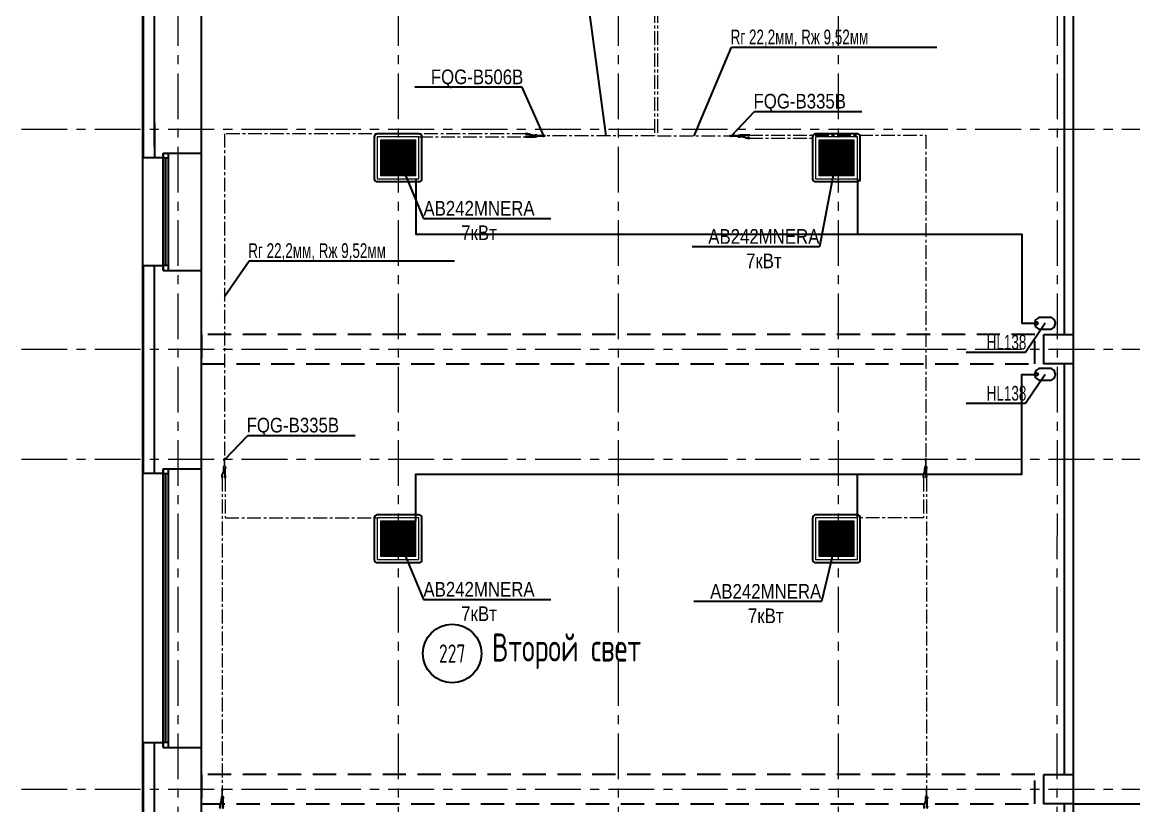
# Model space of a CAD drawing. Header units: millimetres. Extents: x -65527 to 8894748, y -37603 to 223697.
# Drawn here: x -49186 to -34037, y 89531 to 100216 of the extents above; entities that cross this region are included whole.
import ezdxf
from ezdxf import colors
from ezdxf.entities.mleader import LeaderData, LeaderLine
from ezdxf.math import Vec2, Vec3

# ---------------------------------------------------------------- set-up
doc = ezdxf.new("R2010")
doc.units = ezdxf.units.MM
doc.header["$LTSCALE"] = 10
doc.linetypes.add('CENTER', pattern=[2, 1.25, -0.25, 0.25, -0.25])
doc.linetypes.add('HIDDEN', pattern=[9.525, 6.35, -3.175])
for name, color, linetype in [('АР_новое окно', 160, 'Continuous'), ('Архитектура', 251, 'Continuous'), ('М_1_фанкойлы', 150, 'Continuous'), ('М_ОВ-ВК', 90, 'Continuous'), ('М_ОВ-вспомогательный', 141, 'Continuous'), ('Экспликация', 251, 'Continuous')]:
    doc.layers.add(name, color=color, linetype=linetype)
for name, color, linetype, lineweight in [('АР_Оси', 142, 'Continuous', 9), ('М_ЗАМЕТКИ', 1, 'Continuous', 13), ('М_фреонопроводы', 10, 'CENTER', 18)]:
    doc.layers.add(name, color=color, linetype=linetype, lineweight=lineweight)
doc.layers.add('М_3_фреонопроводы', color=210, linetype='CENTER', lineweight=13, transparency=0.6)
doc.styles.add('ICOCPEUR', font='isocpeur.ttf')
doc.styles.add('ISOCPEUR', font='isocpeur.ttf', dxfattribs={"width": 0.7})
doc.styles.get("Standard").update_dxf_attribs({"font": 'ARIALN.TTF'})
doc.styles.add('ГОСТ 2.304', font='isocpeur.ttf', dxfattribs={"width": 0.7})

# ---------------------------------------------------------------- blocks, each defined once
blk = doc.blocks.new('*U43')
at = {"layer": 'АР_новое окно', "lineweight": 20}
for p, q in [((0, 3800), (-70, 3800)), ((0, 0), (-70, 0))]:
    blk.add_line(p, q, dxfattribs=at)
at = {"layer": 'АР_новое окно'}
for p, q in [((-70, 3800), (-70, 0)), ((-70, 0), (-70, 3800)), ((0, 3800), (0, 0)), ((0, 3730), (-70, 3730)), ((-35, 3730), (-35, 70)), ((0, 70), (-70, 70))]:
    blk.add_line(p, q, dxfattribs=at)
blk = doc.blocks.new('*U113')
at = {"layer": 'АР_новое окно', "lineweight": 20}
for p, q in [((0, 1600), (-70, 1600)), ((0, 0), (-70, 0))]:
    blk.add_line(p, q, dxfattribs=at)
at = {"layer": 'АР_новое окно'}
for p, q in [((-70, 1600), (-70, 0)), ((-70, 0), (-70, 1600)), ((0, 1530), (-70, 1530)), ((-35, 1530), (-35, 70)), ((0, 1600), (0, 0)), ((0, 70), (-70, 70))]:
    blk.add_line(p, q, dxfattribs=at)
blk = doc.blocks.new('_DOTSMALL')
at = {"color": 0, "linetype": 'ByBlock', "const_width": 0.5}
blk.add_lwpolyline([(-0.0625, 0, 1), (0.0625, 0, 1)], format="xyb", close=True, dxfattribs=at)
blk = doc.blocks.new('A$C6c2f87d8')
at = {"layer": 'М_1_фанкойлы', "linetype": 'ByBlock', "lineweight": 9}
h = blk.add_hatch(dxfattribs=at)
h.set_pattern_fill('GRATE', color=251, scale=20)
h.set_pattern_definition([(0, (-70464.215, 115561.44), (0, 15.875), []), (90, (-70464.215, 115561.44), (-63.5, 4e-15), [])])
h.paths.add_polyline_path([(-240, -240), (240, -240), (240, 240), (-240, 240)])
at = {"layer": 'М_1_фанкойлы', "linetype": 'ByBlock'}
blk.add_lwpolyline([(285, 325), (-285, 325, 0.414214), (-325, 285), (-325, -285, 0.414214), (-285, -325), (285, -325, 0.414214), (325, -285), (325, 285, 0.414214)], format="xyb", close=True, dxfattribs=at)
at = {"layer": 'М_1_фанкойлы', "color": 251, "linetype": 'ByBlock', "lineweight": 9}
for points in [[(285, 285), (-285, 285), (-285, -285), (285, -285)], [(240, 240), (-240, 240), (-240, -240), (240, -240)]]:
    blk.add_lwpolyline(points, close=True, dxfattribs=at)
blk = doc.blocks.new('A$C9c2b1eba')
at = {"layer": 'М_3_фреонопроводы', "color": 20, "linetype": 'ByBlock'}
for points in [[(0, 5), (9, 5)], [(0, 5), (9, 5)], [(9, -5), (0, -5), (0, 5), (9, 5)], [(9, 5), (12, 7), (12, 7), (18, 7)], [(9, -5), (9, 5)], [(12, 7), (12, -7)], [(27, 5), (24, 7), (24, 7), (18, 7)], [(24, 7), (24, -7)], [(27, 5), (135, 5), (135, -8)], [(27, 5), (135, 5), (135, -5), (27, -5)], [(27, 5), (27, -5)], [(164, -3), (154, 7), (135, 7), (135, -8)], [(135, 5), (135, 5)], [(0, -5), (9, -5)], [(9, -45), (0, -45), (0, -35), (9, -35)], [(9, -5), (12, -7), (12, -7), (18, -7)], [(9, -35), (12, -33), (12, -33), (18, -33)], [(9, -45), (9, -35)], [(9, -45), (12, -47), (12, -47), (18, -47)], [(12, -33), (12, -47)], [(27, -5), (24, -7), (24, -7), (18, -7)], [(27, -35), (24, -33), (24, -33), (18, -33)], [(27, -45), (24, -47), (24, -47), (18, -47)], [(24, -33), (24, -47)], [(27, -5), (135, -5)], [(27, -35), (44, -35), (99, -15), (135, -15)], [(27, -45), (46, -45), (101, -25), (135, -25)], [(27, -35), (27, -45)], [(135, -8), (145, -8)], [(135, -12), (135, -25), (135, -25)], [(135, -12), (145, -12)], [(164, -17), (154, -27), (135, -27), (135, -12)], [(164, -17), (170, -17), (170, -3), (164, -3), (164, -17)], [(242, -15), (170, -15), (170, -5), (242, -5)], [(242, -5), (245, -3), (245, -3), (251, -3)], [(242, -15), (242, -5)], [(242, -15), (245, -17), (245, -17), (251, -17)], [(245, -3), (245, -17)], [(259, -5), (257, -3), (257, -3), (251, -3)], [(259, -15), (257, -17), (257, -17), (251, -17)], [(257, -3), (257, -17)], [(259, -5), (270, -5), (270, -15), (259, -15)], [(259, -5), (259, -15)]]:
    blk.add_lwpolyline(points, dxfattribs=at)
for start, end in [(0, 90), (270, 0)]:
    blk.add_arc((145, -10), 2, start, end, dxfattribs=at)
blk = doc.blocks.new('_None')

msp = doc.modelspace()

# ---------------------------------------------------------------- linework, layer by layer
at = {"layer": 'АР_Оси', "linetype": 'CENTER', "ltscale": 50}
for p, q in [((-47063.4, 129518), (-47063.4, 73785.7)), ((-44063.4, 129518), (-44063.4, 73785.7)), ((-41063.4, 129518), (-41063.4, 73785.7)), ((-38063.4, 129518), (-38063.4, 73785.7)), ((-35063.4, 129518), (-35093.4, 73785.7)), ((-59197.1, 98755.6), (23981.3, 98755.6)), ((-59197.1, 95755.6), (23981.3, 95755.6)), ((-59197.1, 94255.6), (23981.3, 94255.6)), ((-59197.1, 89755.6), (23981.3, 89755.6))]:
    msp.add_line(p, q, dxfattribs=at)
at = {"layer": 'Архитектура', "lineweight": 25, "transparency": 33554684}
for p, q in [((-46743.5, 98430.3), (-46743.5, 102005.6)), ((-47383.5, 98525.6), (-47383.5, 101495.6)), ((-47543.5, 77040.6), (-47543.5, 101335.6)), ((-47533.5, 98365.3), (-47533.5, 101345.6)), ((-47383.5, 98839.6), (-47383.5, 98365.3)), ((-47264.6, 98365.3), (-47383.6, 98365.3)), ((-47264.6, 98430.3), (-46743.5, 98430.3)), ((-47264.6, 98365.3), (-47264.6, 98430.3)), ((-47264.6, 96830.3), (-47264.6, 98430.3)), ((-46743.5, 96830.3), (-46743.5, 98430.3)), ((-47533.5, 94060.6), (-47533.5, 96895.3)), ((-47264.6, 96895.3), (-47383.6, 96895.3)), ((-47383.5, 94060.6), (-47383.5, 96895.3)), ((-47264.6, 96830.3), (-47264.6, 96895.3)), ((-47264.6, 96830.3), (-46743.6, 96830.3)), ((-46743.6, 94125.6), (-46743.6, 96830.3)), ((-47264.6, 94125.6), (-46743.5, 94125.6)), ((-47264.6, 94125.6), (-46743.5, 94125.6)), ((-47264.6, 94125.6), (-46743.5, 94125.6)), ((-47264.6, 94060.6), (-47264.6, 94125.6)), ((-47264.6, 90325.6), (-47264.6, 94125.6)), ((-46743.5, 90325.6), (-46743.5, 94125.6)), ((-47264.6, 94060.6), (-47383.5, 94060.6)), ((-47533.5, 88590.6), (-47533.5, 90390.6)), ((-47383.5, 88590.6), (-47383.5, 90390.6)), ((-47264.6, 90390.6), (-47383.5, 90390.6)), ((-47264.6, 90325.6), (-47264.6, 90390.6)), ((-47264.6, 90325.6), (-46743.5, 90325.6)), ((-46743.5, 88655.6), (-46743.5, 90325.6))]:
    msp.add_line(p, q, dxfattribs=at)
for points in [[(-34983.4, 101555.6), (-34983.4, 95955.6)], [(-34863.4, 101555.6), (-34863.4, 95955.6)], [(-47383.6, 98365.3), (-47543.5, 98365.3)], [(-47383.5, 96895.3), (-47543.5, 96895.3)], [(-34983.4, 95555.6), (-34983.4, 89955.6)], [(-34863.4, 95555.6), (-34863.4, 89955.6)], [(-47383.5, 94060.6), (-47543.5, 94060.6)], [(-47383.5, 90390.6), (-47543.5, 90390.6)], [(-34983.4, 89555.6), (-34983.4, 87094.6)], [(-34863.4, 89555.6), (-31463, 89555.7)], [(-34863.4, 89555.6), (-34863.4, 87090.6)]]:
    msp.add_lwpolyline(points, dxfattribs=at)
at = {"layer": 'Архитектура', "linetype": 'HIDDEN', "ltscale": 5}
for points in [[(-46743.6, 95555.6), (-35383.6, 95555.6), (-35383.6, 95955.6), (-46743.6, 95955.6)], [(-46743.5, 89555.6), (-35383.5, 89555.6), (-35383.5, 89955.6), (-46743.5, 89955.6)]]:
    msp.add_lwpolyline(points, close=True, dxfattribs=at)
at = {"layer": 'Архитектура', "lineweight": 25, "transparency": 33554684}
for points in [[(-35263.4, 95955.6), (-34863.4, 95955.6), (-34863.4, 95555.6), (-35263.4, 95555.6)], [(-35263.4, 89955.6), (-34863.4, 89955.6), (-34863.4, 89555.6), (-35263.4, 89555.6)]]:
    msp.add_lwpolyline(points, close=True, dxfattribs=at)
at = {"layer": 'М_ОВ-ВК', "linetype": 'ByBlock'}
for points in [[(-43823.4, 98082.2), (-43823.4, 97325.4), (-35563.2, 97325.4), (-35563.2, 96110.1), (-35360.6, 96110.1)], [(-37803.4, 98082.2), (-37803.4, 97325.4)], [(-43823.4, 93412.3), (-43823.4, 94052.2), (-35563.2, 94052.2), (-35563.2, 95413.7), (-35360.6, 95413.7)], [(-37803.4, 93457.3), (-37803.4, 94052.2)]]:
    msp.add_lwpolyline(points, dxfattribs=at)
for points in [[(-35386.1, 96111.1), (-35386.1, 96109.1, 0.4142136), (-35306.1, 96029.1), (-35184.1, 96029.1, 0.4142136), (-35104.1, 96109.1), (-35104.1, 96111.1, 0.4142136), (-35184.1, 96191.1), (-35306.1, 96191.1, 0.4142136)], [(-35386.1, 95414.7), (-35386.1, 95412.7, 0.4142136), (-35306.1, 95332.7), (-35184.1, 95332.7, 0.4142136), (-35104.1, 95412.7), (-35104.1, 95414.7, 0.4142136), (-35184.1, 95494.7), (-35306.1, 95494.7, 0.4142136)]]:
    msp.add_lwpolyline(points, format="xyb", close=True, dxfattribs=at)
for centre in [(-35360.6, 96110.1), (-35360.6, 95413.7)]:
    msp.add_circle(centre, 20, dxfattribs=at)
at = {"layer": 'М_фреонопроводы', "ltscale": 15}
for points in [[(-40569.5, 103094.5), (-40569.5, 98664.8), (-42069.5, 98664.8)], [(-40529.5, 103094.5), (-40529.5, 98664.8), (-39529.5, 98664.8)], [(-42319.5, 98694.8), (-46429.6, 98694.8), (-46429.6, 94255.6)], [(-43778.4, 98652.2), (-42357.3, 98652.2), (-42354.7, 98654.8), (-42319.5, 98654.8)], [(-39279.5, 98674.8), (-36872.1, 98674.8), (-36872.1, 94255.6)], [(-39279.5, 98634.8), (-38373.4, 98634.8)], [(-46459.6, 94005.6), (-46459.6, 89755.6)], [(-46419.6, 94005.6), (-46419.6, 93457.3), (-44348.4, 93457.3)], [(-36902.1, 94005.6), (-36902.1, 93457.3), (-37803.4, 93457.3)], [(-36862.1, 94005.6), (-36862.1, 89755.6)]]:
    msp.add_lwpolyline(points, dxfattribs=at)
at = {"layer": 'Экспликация'}
msp.add_circle((-43325.9, 91606.2), 400, dxfattribs=at)

# ---------------------------------------------------------------- block references
at = {"layer": 'Архитектура', "lineweight": 25, "transparency": 33554684, "xscale": -1, "rotation": 180}
for name, p in [('*U113', (-47194.6, 98430.3)), ('*U43', (-47194.6, 94125.6))]:
    msp.add_blockref(name, p, dxfattribs=at)
at = {"layer": 'М_3_фреонопроводы', "linetype": 'ByBlock', "transparency": 33554684, "xscale": -1}
for p, rotation in [((-42328.8, 98654.8), 180), ((-39270.2, 98674.8), 359.9999999992561), ((-46419.6, 93996.3), 269.9999999992561), ((-36862.1, 93996.3), 269.9999999992561), ((-46449.6, 89496.3), 269.9999999992561), ((-36852.1, 89496.3), 269.9999999992561)]:
    msp.add_blockref('A$C9c2b1eba', p, dxfattribs=dict(at, rotation=rotation))
at = {"layer": 'М_ОВ-вспомогательный', "linetype": 'ByBlock', "rotation": 90}
for p in [(-44063.4, 98367.2), (-38088.4, 98367.2), (-44063.4, 93172.3), (-38088.4, 93172.3)]:
    msp.add_blockref('A$C6c2f87d8', p, dxfattribs=at)

# ---------------------------------------------------------------- texts
at = {"layer": 'Архитектура', "lineweight": 25, "transparency": 33554684, "insert": (-41767.6, 91880.1), "char_height": 382.484, "width": 6446.94, "attachment_point": 2, "style": 'ICOCPEUR'}
msp.add_mtext('\\pt2700;{\\W0.7;Второй свет}', dxfattribs=at)
at = {"layer": 'Экспликация', "insert": (-43325.9, 91606.2), "char_height": 250, "attachment_point": 5, "style": 'ГОСТ 2.304'}
msp.add_mtext_dynamic_manual_height_columns('227', width=1163.672, gutter_width=12.5, heights=[0], dxfattribs=at)

# ---------------------------------------------------------------- leaders
at = {"layer": 'Архитектура', "lineweight": 25, "transparency": 33554684}
ml = msp.add_multileader_mtext('Standard', dxfattribs=at)
ml.set_content('+8,400', color=256, style='ISOCPEUR')
ml.set_leader_properties(color=256, linetype='Continuous', lineweight=-1)
ml.set_arrow_properties(name='DOTSMALL')
ml.build(insert=Vec2(0, 0))
ml.multileader.update_dxf_attribs({"has_text_frame": 1, "text_left_attachment_type": 4, "text_right_attachment_type": 4, "dogleg_length": 100, "arrow_head_size": 180})
ctx = ml.context
ctx.base_point, ctx.char_height, ctx.arrow_head_size, ctx.landing_gap_size, ctx.plane_origin = Vec3(-38957.8, 116848.7), 250, 180, 50, Vec3(-38730.6, 116641.5)
ctx.left_attachment, ctx.right_attachment = 4, 4
notes = []
notes.append((ctx, [(0, (0, 0, 0), (0, 0), (1, 0), 1, [])]))
ctx.mtext.insert, ctx.mtext.width, ctx.mtext.line_spacing_style, ctx.mtext.flow_direction = Vec3(-38907.8, 117182), 852.697, 2, 5
ml = msp.add_multileader_mtext('Standard', dxfattribs=at)
ml.set_content('+8,400', color=256, style='ISOCPEUR')
ml.set_leader_properties(color=256, linetype='Continuous', lineweight=-1)
ml.set_arrow_properties(name='DOTSMALL')
ml.build(insert=Vec2(0, 0))
ml.multileader.update_dxf_attribs({"has_text_frame": 1, "text_left_attachment_type": 4, "text_right_attachment_type": 4, "dogleg_length": 100, "arrow_head_size": 180})
ctx = ml.context
ctx.base_point, ctx.char_height, ctx.arrow_head_size, ctx.landing_gap_size, ctx.plane_origin = Vec3(-48794, 106975.3), 250, 180, 50, Vec3(-48566.8, 106768.1)
ctx.left_attachment, ctx.right_attachment = 4, 4
notes.append((ctx, [(0, (0, 0, 0), (0, 0), (1, 0), 1, [])]))
ctx.mtext.insert, ctx.mtext.width, ctx.mtext.line_spacing_style, ctx.mtext.flow_direction = Vec3(-48744, 107308.6), 852.697, 2, 5
at = {"layer": 'М_ЗАМЕТКИ', "color": 7, "linetype": 'ByBlock'}
ml = msp.add_multileader_mtext('Standard', dxfattribs=at)
ml.set_content('{\\W0.8;Rг 28,6мм, Rж 12,7мм}', color=7)
ml.set_leader_properties()
ml.set_arrow_properties(name='NONE')
ml.build(insert=Vec2(0, 0))
ml.multileader.update_dxf_attribs({"text_left_attachment_type": 6, "text_right_attachment_type": 6, "dogleg_length": 0.36, "arrow_head_size": 0.162})
ctx = ml.context
ctx.base_point, ctx.char_height, ctx.arrow_head_size, ctx.landing_gap_size, ctx.plane_origin = Vec3(-43299.5, 100326.7, 0), 200, 0.162, 0.081, Vec3(-31956.5, 106328.8, 0)
ctx.left_attachment, ctx.right_attachment, ctx.text_align_type = 6, 6, 1
notes.append((ctx, [(1, (1, 1, 0), (-41449.9, 100326.7, 0), (-1, 0), 0.324, [(0, [(-41228.7, 98664.8, 0)], 0, [])])]))
ctx.mtext.insert, ctx.mtext.width, ctx.mtext.defined_height, ctx.mtext.alignment, ctx.mtext.flow_direction = Vec3(-42374.9, 100566.7, 0), 2817.48, 544.3, 2, 5
ml = msp.add_multileader_mtext('Standard', dxfattribs=at)
ml.set_content('{\\W0.8;Rг 22,2мм, Rж 9,52мм}', color=7)
ml.set_leader_properties()
ml.set_arrow_properties(name='NONE')
ml.build(insert=Vec2(0, 0))
ml.multileader.update_dxf_attribs({"text_left_attachment_type": 6, "text_right_attachment_type": 6, "dogleg_length": 0.36, "arrow_head_size": 0.162})
ctx = ml.context
ctx.base_point, ctx.char_height, ctx.arrow_head_size, ctx.landing_gap_size, ctx.plane_origin = Vec3(-39517.6, 99874.6, 0), 200, 0.162, 0.081, Vec3(-30757.3, 106328.8, 0)
ctx.left_attachment, ctx.right_attachment, ctx.text_align_type = 6, 6, 1
notes.append((ctx, [(0, (1, 1, 0), (-39518, 99874.6, 0), (1, 0), 0.324, [(0, [(-40029.5, 98664.8, 0)], 0, [])])]))
ctx.mtext.insert, ctx.mtext.width, ctx.mtext.defined_height, ctx.mtext.alignment, ctx.mtext.flow_direction = Vec3(-38593, 100114.6, 0), 2817.48, 544.3, 2, 5
ml = msp.add_multileader_mtext('Standard', dxfattribs=at)
ml.set_content('FQG-B506B', color=7)
ml.set_leader_properties()
ml.set_arrow_properties(name='NONE')
ml.build(insert=Vec2(0, 0))
ml.multileader.update_dxf_attribs({"text_left_attachment_type": 6, "text_right_attachment_type": 6, "dogleg_length": 0.36, "arrow_head_size": 0.162})
ctx = ml.context
ctx.base_point, ctx.char_height, ctx.arrow_head_size, ctx.landing_gap_size, ctx.plane_origin = Vec3(-43601.8, 99330.5), 200, 0.162, 0.081, Vec3(-32805.9, 106328.8)
ctx.left_attachment, ctx.right_attachment, ctx.text_align_type = 6, 6, 1
notes.append((ctx, [(1, (1, 1, 0), (-42371.8, 99330.5), (-1, 0), 0.324, [(0, [(-42078.1, 98664.8)], 0, [])])]))
ctx.mtext.insert, ctx.mtext.width, ctx.mtext.defined_height, ctx.mtext.alignment, ctx.mtext.flow_direction = Vec3(-42987, 99570.5), 2817.48, 544.3, 2, 5
ml = msp.add_multileader_mtext('Standard', dxfattribs=at)
ml.set_content('FQG-B335B', color=7)
ml.set_leader_properties()
ml.set_arrow_properties(name='NONE')
ml.build(insert=Vec2(0, 0))
ml.multileader.update_dxf_attribs({"text_left_attachment_type": 6, "text_right_attachment_type": 6, "dogleg_length": 0.36, "arrow_head_size": 0.162})
ctx = ml.context
ctx.base_point, ctx.char_height, ctx.arrow_head_size, ctx.landing_gap_size, ctx.plane_origin = Vec3(-39204.1, 98999.1), 200, 0.162, 0.081, Vec3(-30248.8, 106328.8)
ctx.left_attachment, ctx.right_attachment, ctx.text_align_type = 6, 6, 1
notes.append((ctx, [(0, (1, 1, 0), (-39204.4, 98999.1), (1, 0), 0.324, [(0, [(-39521, 98664.8)], 0, [])])]))
ctx.mtext.insert, ctx.mtext.width, ctx.mtext.defined_height, ctx.mtext.alignment, ctx.mtext.flow_direction = Vec3(-38589.3, 99239.1), 2817.48, 544.3, 2, 5
ml = msp.add_multileader_mtext('Standard', dxfattribs=at)
ml.set_content('AB242MNERA\\P7кВт', color=7)
ml.set_leader_properties()
ml.set_arrow_properties(name='NONE')
ml.build(insert=Vec2(0, 0))
ml.multileader.update_dxf_attribs({"text_left_attachment_type": 6, "text_right_attachment_type": 6, "dogleg_length": 0.36, "arrow_head_size": 0.162})
ctx = ml.context
ctx.base_point, ctx.char_height, ctx.arrow_head_size, ctx.landing_gap_size, ctx.plane_origin = Vec3(-43718.4, 97537.9), 200, 0.162, 0.081, Vec3(-34791.2, 106031.1)
ctx.left_attachment, ctx.right_attachment, ctx.text_align_type = 6, 6, 1
notes.append((ctx, [(0, (1, 1, 0), (-43718.7, 97537.9), (1, 0), 0.324, [(0, [(-44063.4, 98367.2)], 0, [])])]))
ctx.mtext.insert, ctx.mtext.width, ctx.mtext.defined_height, ctx.mtext.alignment, ctx.mtext.flow_direction = Vec3(-42960.5, 97777.9), 2817.48, 544.3, 2, 5
ml = msp.add_multileader_mtext('Standard', dxfattribs=at)
ml.set_content('AB242MNERA\\P7кВт', color=7)
ml.set_leader_properties()
ml.set_arrow_properties(name='NONE')
ml.build(insert=Vec2(0, 0))
ml.multileader.update_dxf_attribs({"text_left_attachment_type": 6, "text_right_attachment_type": 6, "dogleg_length": 0.36, "arrow_head_size": 0.162})
ctx = ml.context
ctx.base_point, ctx.char_height, ctx.arrow_head_size, ctx.landing_gap_size, ctx.plane_origin = Vec3(-39836.5, 97154.3), 200, 0.162, 0.081, Vec3(-28816.2, 106031.1)
ctx.left_attachment, ctx.right_attachment, ctx.text_align_type = 6, 6, 1
notes.append((ctx, [(1, (1, 1, 0), (-38320.5, 97154.3), (-1, 0), 0.324, [(0, [(-38088.4, 98367.2)], 0, [])])]))
ctx.mtext.insert, ctx.mtext.width, ctx.mtext.defined_height, ctx.mtext.alignment, ctx.mtext.flow_direction = Vec3(-39078.6, 97394.3), 2817.48, 544.3, 2, 5
ml = msp.add_multileader_mtext('Standard', dxfattribs=at)
ml.set_content('{\\W0.8;Rг 22,2мм, Rж 9,52мм}', color=7)
ml.set_leader_properties()
ml.set_arrow_properties(name='NONE')
ml.build(insert=Vec2(0, 0))
ml.multileader.update_dxf_attribs({"text_left_attachment_type": 6, "text_right_attachment_type": 6, "dogleg_length": 0.36, "arrow_head_size": 0.162})
ctx = ml.context
ctx.base_point, ctx.char_height, ctx.arrow_head_size, ctx.landing_gap_size, ctx.plane_origin = Vec3(-46092.6, 96961.2, 0), 200, 0.162, 0.081, Vec3(-37157.4, 104139.1, 0)
ctx.left_attachment, ctx.right_attachment, ctx.text_align_type = 6, 6, 1
notes.append((ctx, [(0, (1, 1, 0), (-46093, 96961.2, 0), (1, 0), 0.324, [(0, [(-46429.6, 96475.2, 0)], 0, [])])]))
ctx.mtext.insert, ctx.mtext.width, ctx.mtext.defined_height, ctx.mtext.alignment, ctx.mtext.flow_direction = Vec3(-45168, 97201.2, 0), 2817.48, 544.3, 2, 5
ml = msp.add_multileader_mtext('Standard', dxfattribs=at)
ml.set_content('{\\W0.8;HL138}', color=7)
ml.set_leader_properties()
ml.set_arrow_properties(name='NONE')
ml.build(insert=Vec2(0, 0))
ml.multileader.update_dxf_attribs({"text_left_attachment_type": 6, "text_right_attachment_type": 6, "dogleg_length": 0.36, "arrow_head_size": 0.162})
ctx = ml.context
ctx.base_point, ctx.char_height, ctx.arrow_head_size, ctx.landing_gap_size, ctx.plane_origin = Vec3(-36029.7, 95712.3, 0), 200, 0.162, 0.081, Vec3(-26918.7, 102767.3, 0)
ctx.left_attachment, ctx.right_attachment, ctx.text_align_type = 6, 6, 1
notes.append((ctx, [(1, (1, 1, 0), (-35511.5, 95712.3, 0), (-1, 0), 0.324, [(0, [(-35245.1, 96110.1, 0)], 0, [])])]))
ctx.mtext.insert, ctx.mtext.width, ctx.mtext.defined_height, ctx.mtext.alignment, ctx.mtext.flow_direction = Vec3(-35770.8, 95952.3, 0), 2817.48, 544.3, 2, 5
ml = msp.add_multileader_mtext('Standard', dxfattribs=at)
ml.set_content('{\\W0.8;HL138}', color=7)
ml.set_leader_properties()
ml.set_arrow_properties(name='NONE')
ml.build(insert=Vec2(0, 0))
ml.multileader.update_dxf_attribs({"text_left_attachment_type": 6, "text_right_attachment_type": 6, "dogleg_length": 0.36, "arrow_head_size": 0.162})
ctx = ml.context
ctx.base_point, ctx.char_height, ctx.arrow_head_size, ctx.landing_gap_size, ctx.plane_origin = Vec3(-36029.7, 95015.9, 0), 200, 0.162, 0.081, Vec3(-26918.7, 102070.9, 0)
ctx.left_attachment, ctx.right_attachment, ctx.text_align_type = 6, 6, 1
notes.append((ctx, [(1, (1, 1, 0), (-35511.5, 95015.9, 0), (-1, 0), 0.324, [(0, [(-35245.1, 95413.7, 0)], 0, [])])]))
ctx.mtext.insert, ctx.mtext.width, ctx.mtext.defined_height, ctx.mtext.alignment, ctx.mtext.flow_direction = Vec3(-35770.8, 95255.9, 0), 2817.48, 544.3, 2, 5
ml = msp.add_multileader_mtext('Standard', dxfattribs=at)
ml.set_content('FQG-B335B', color=7)
ml.set_leader_properties()
ml.set_arrow_properties(name='NONE')
ml.build(insert=Vec2(0, 0))
ml.multileader.update_dxf_attribs({"text_left_attachment_type": 6, "text_right_attachment_type": 6, "dogleg_length": 0.36, "arrow_head_size": 0.162})
ctx = ml.context
ctx.base_point, ctx.char_height, ctx.arrow_head_size, ctx.landing_gap_size, ctx.plane_origin = Vec3(-46112.7, 94581.3), 200, 0.162, 0.081, Vec3(-37157.4, 101910.9)
ctx.left_attachment, ctx.right_attachment, ctx.text_align_type = 6, 6, 1
notes.append((ctx, [(0, (1, 1, 0), (-46113.1, 94581.3), (1, 0), 0.324, [(0, [(-46429.6, 94247)], 0, [])])]))
ctx.mtext.insert, ctx.mtext.width, ctx.mtext.defined_height, ctx.mtext.alignment, ctx.mtext.flow_direction = Vec3(-45497.9, 94821.3), 2817.48, 544.3, 2, 5
ml = msp.add_multileader_mtext('Standard', dxfattribs=at)
ml.set_content('AB242MNERA\\P7кВт', color=7)
ml.set_leader_properties()
ml.set_arrow_properties(name='NONE')
ml.build(insert=Vec2(0, 0))
ml.multileader.update_dxf_attribs({"text_left_attachment_type": 6, "text_right_attachment_type": 6, "dogleg_length": 0.36, "arrow_head_size": 0.162})
ctx = ml.context
ctx.base_point, ctx.char_height, ctx.arrow_head_size, ctx.landing_gap_size, ctx.plane_origin = Vec3(-43718.4, 92343), 200, 0.162, 0.081, Vec3(-34791.2, 100836.3)
ctx.left_attachment, ctx.right_attachment, ctx.text_align_type = 6, 6, 1
notes.append((ctx, [(0, (1, 1, 0), (-43718.7, 92343), (1, 0), 0.324, [(0, [(-44063.4, 93172.3)], 0, [])])]))
ctx.mtext.insert, ctx.mtext.width, ctx.mtext.defined_height, ctx.mtext.alignment, ctx.mtext.flow_direction = Vec3(-42960.5, 92583), 2817.48, 544.3, 2, 5
ml = msp.add_multileader_mtext('Standard', dxfattribs=at)
ml.set_content('AB242MNERA\\P7кВт', color=7)
ml.set_leader_properties()
ml.set_arrow_properties(name='NONE')
ml.build(insert=Vec2(0, 0))
ml.multileader.update_dxf_attribs({"text_left_attachment_type": 6, "text_right_attachment_type": 6, "dogleg_length": 0.36, "arrow_head_size": 0.162})
ctx = ml.context
ctx.base_point, ctx.char_height, ctx.arrow_head_size, ctx.landing_gap_size, ctx.plane_origin = Vec3(-39810.7, 92314.3), 200, 0.162, 0.081, Vec3(-28816.2, 100836.3)
ctx.left_attachment, ctx.right_attachment, ctx.text_align_type = 6, 6, 1
notes.append((ctx, [(1, (1, 1, 0), (-38294.7, 92314.3), (-1, 0), 0.324, [(0, [(-38088.4, 93172.3)], 0, [])])]))
ctx.mtext.insert, ctx.mtext.width, ctx.mtext.defined_height, ctx.mtext.alignment, ctx.mtext.flow_direction = Vec3(-39052.9, 92554.3), 2817.48, 544.3, 2, 5
for ctx, leaders in notes:
    for number, flags, end, landing, length, lines in leaders:
        leader = LeaderData()
        leader.index, (leader.has_last_leader_line, leader.has_dogleg_vector, leader.attachment_direction) = number, flags
        leader.last_leader_point, leader.dogleg_vector, leader.dogleg_length = Vec3(end), Vec3(landing), length
        for number, points, colour, breaks in lines:
            line = LeaderLine()
            line.index, line.vertices, line.color, line.breaks = number, Vec3.list(points), colors.encode_raw_color(colour), breaks
            leader.lines.append(line)
        ctx.leaders.append(leader)

doc.saveas('drawing.dxf')
